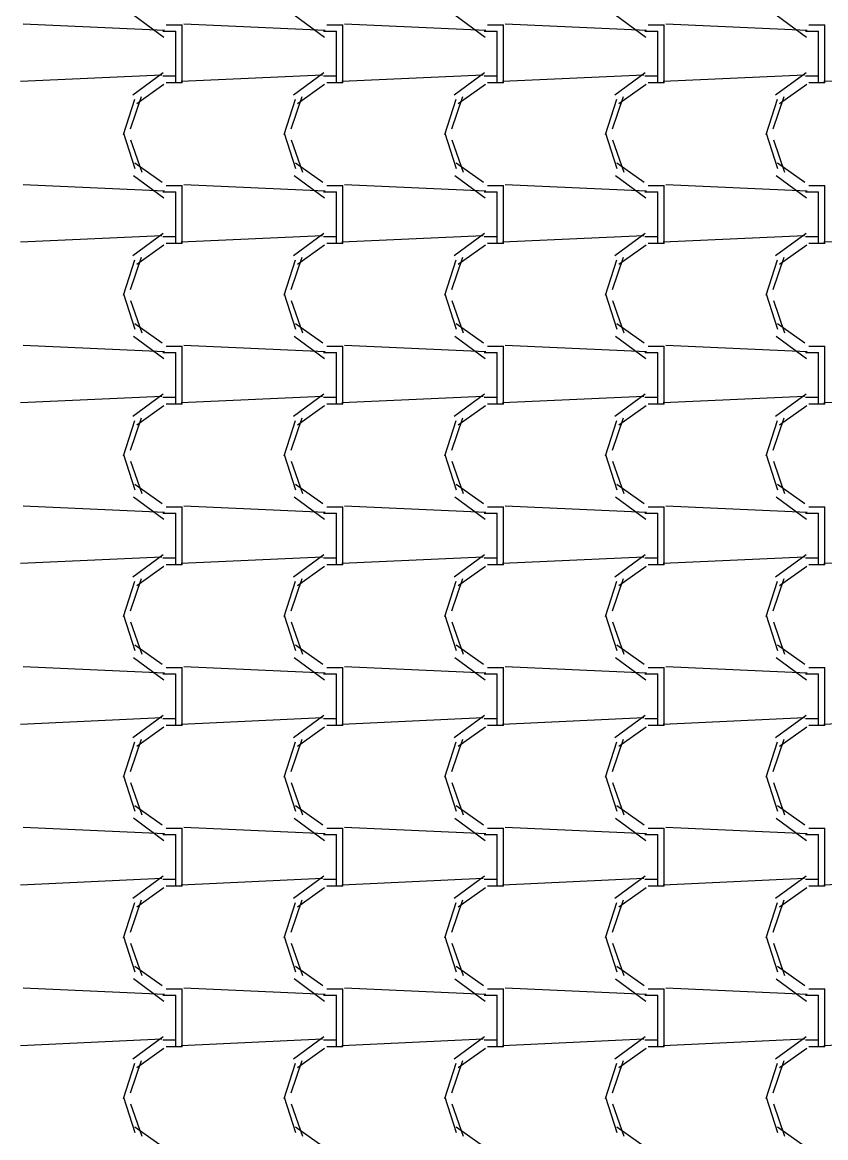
# Model space of a CAD drawing. Header units: millimetres. Extents: x -336 to -33, y -135 to 770.
# Drawn here: x -306.076 to -304.576, y 731.739 to 733.822 of the extents above; entities that cross this region are included whole.
import ezdxf

# ---------------------------------------------------------------- set-up
doc = ezdxf.new("R2010")
doc.units = ezdxf.units.MM
doc.header["$LTSCALE"] = 50
doc.header["$MEASUREMENT"] = 0
doc.layers.add('-HIDRO', color=8, linetype='CONTINUOUS')

msp = doc.modelspace()

# ---------------------------------------------------------------- linework, layer by layer
at = {"layer": '-HIDRO', "linetype": 'Continuous'}
for p, q in [((-305.8686, 733.8359), (-305.8116, 733.7939)), ((-305.5686, 733.8359), (-305.5116, 733.7939)), ((-305.2686, 733.8359), (-305.2116, 733.7939)), ((-304.9686, 733.8359), (-304.9116, 733.7939)), ((-304.6686, 733.8359), (-304.6116, 733.7939)), ((-305.8104, 733.8061), (-306.0744, 733.8181)), ((-305.8134, 733.8049), (-305.7894, 733.8049)), ((-305.8074, 733.8169), (-305.7774, 733.8169)), ((-305.7894, 733.7209), (-305.7894, 733.8049)), ((-305.7774, 733.7209), (-305.7774, 733.8169)), ((-305.5104, 733.8061), (-305.7744, 733.8181)), ((-305.5134, 733.8049), (-305.4894, 733.8049)), ((-305.5074, 733.8169), (-305.4774, 733.8169)), ((-305.4894, 733.7209), (-305.4894, 733.8049)), ((-305.4774, 733.7209), (-305.4774, 733.8169)), ((-305.2104, 733.8061), (-305.4744, 733.8181)), ((-305.2134, 733.8049), (-305.1894, 733.8049)), ((-305.2074, 733.8169), (-305.1774, 733.8169)), ((-305.1894, 733.7209), (-305.1894, 733.8049)), ((-305.1774, 733.7209), (-305.1774, 733.8169)), ((-304.9104, 733.8061), (-305.1744, 733.8181)), ((-304.9134, 733.8049), (-304.8894, 733.8049)), ((-304.9074, 733.8169), (-304.8774, 733.8169)), ((-304.8894, 733.7209), (-304.8894, 733.8049)), ((-304.8774, 733.7209), (-304.8774, 733.8169)), ((-304.6104, 733.8061), (-304.8744, 733.8181)), ((-304.6134, 733.8049), (-304.5894, 733.8049)), ((-304.6074, 733.8169), (-304.5774, 733.8169)), ((-304.5894, 733.7209), (-304.5894, 733.8049)), ((-304.5774, 733.7209), (-304.5774, 733.8169)), ((-305.8153, 733.7229), (-306.0793, 733.7109)), ((-305.8127, 733.7274), (-305.8697, 733.6854)), ((-305.7894, 733.7209), (-305.8134, 733.7209)), ((-305.7894, 733.7089), (-305.7894, 733.7209)), ((-305.5153, 733.7229), (-305.7793, 733.7109)), ((-305.7774, 733.7089), (-305.7774, 733.7209)), ((-305.5127, 733.7274), (-305.5697, 733.6854)), ((-305.4894, 733.7209), (-305.5134, 733.7209)), ((-305.4894, 733.7089), (-305.4894, 733.7209)), ((-305.2153, 733.7229), (-305.4793, 733.7109)), ((-305.4774, 733.7089), (-305.4774, 733.7209)), ((-305.2127, 733.7274), (-305.2697, 733.6854)), ((-305.1894, 733.7209), (-305.2134, 733.7209)), ((-305.1894, 733.7089), (-305.1894, 733.7209)), ((-304.9153, 733.7229), (-305.1793, 733.7109)), ((-305.1774, 733.7089), (-305.1774, 733.7209)), ((-304.9127, 733.7274), (-304.9697, 733.6854)), ((-304.8894, 733.7209), (-304.9134, 733.7209)), ((-304.8894, 733.7089), (-304.8894, 733.7209)), ((-304.6153, 733.7229), (-304.8793, 733.7109)), ((-304.8774, 733.7089), (-304.8774, 733.7209)), ((-304.6127, 733.7274), (-304.6697, 733.6854)), ((-304.5894, 733.7209), (-304.6134, 733.7209)), ((-304.5894, 733.7089), (-304.5894, 733.7209)), ((-304.3153, 733.7229), (-304.5793, 733.7109)), ((-304.5774, 733.7089), (-304.5774, 733.7209)), ((-305.8114, 733.7055), (-305.8624, 733.6695)), ((-305.7774, 733.7089), (-305.8074, 733.7089)), ((-305.5114, 733.7055), (-305.5624, 733.6695)), ((-305.4774, 733.7089), (-305.5074, 733.7089)), ((-305.2114, 733.7055), (-305.2624, 733.6695)), ((-305.1774, 733.7089), (-305.2074, 733.7089)), ((-304.9114, 733.7055), (-304.9624, 733.6695)), ((-304.8774, 733.7089), (-304.9074, 733.7089)), ((-304.6114, 733.7055), (-304.6624, 733.6695)), ((-304.5774, 733.7089), (-304.6074, 733.7089)), ((-305.8666, 733.6774), (-305.8876, 733.6114)), ((-305.8538, 733.6824), (-305.8748, 733.6224)), ((-305.5666, 733.6774), (-305.5876, 733.6114)), ((-305.5538, 733.6824), (-305.5748, 733.6224)), ((-305.2666, 733.6774), (-305.2876, 733.6114)), ((-305.2538, 733.6824), (-305.2748, 733.6224)), ((-304.9666, 733.6774), (-304.9876, 733.6114)), ((-304.9538, 733.6824), (-304.9748, 733.6224)), ((-304.6666, 733.6774), (-304.6876, 733.6114)), ((-304.6538, 733.6824), (-304.6748, 733.6224)), ((-305.8868, 733.6146), (-305.8658, 733.5486)), ((-305.5868, 733.6146), (-305.5658, 733.5486)), ((-305.2868, 733.6146), (-305.2658, 733.5486)), ((-304.9868, 733.6146), (-304.9658, 733.5486)), ((-304.6868, 733.6146), (-304.6658, 733.5486)), ((-305.8737, 733.602), (-305.8527, 733.542)), ((-305.5737, 733.602), (-305.5527, 733.542)), ((-305.2737, 733.602), (-305.2527, 733.542)), ((-304.9737, 733.602), (-304.9527, 733.542)), ((-304.6737, 733.602), (-304.6527, 733.542)), ((-305.8657, 733.5593), (-305.8147, 733.5233)), ((-305.5657, 733.5593), (-305.5147, 733.5233)), ((-305.2657, 733.5593), (-305.2147, 733.5233)), ((-304.9657, 733.5593), (-304.9147, 733.5233)), ((-304.6657, 733.5593), (-304.6147, 733.5233)), ((-305.8686, 733.5359), (-305.8116, 733.4939)), ((-305.5686, 733.5359), (-305.5116, 733.4939)), ((-305.2686, 733.5359), (-305.2116, 733.4939)), ((-304.9686, 733.5359), (-304.9116, 733.4939)), ((-304.6686, 733.5359), (-304.6116, 733.4939)), ((-305.8104, 733.5061), (-306.0744, 733.5181)), ((-305.8074, 733.5169), (-305.7774, 733.5169)), ((-305.7774, 733.4209), (-305.7774, 733.5169)), ((-305.5104, 733.5061), (-305.7744, 733.5181)), ((-305.5074, 733.5169), (-305.4774, 733.5169)), ((-305.4774, 733.4209), (-305.4774, 733.5169)), ((-305.2104, 733.5061), (-305.4744, 733.5181)), ((-305.2074, 733.5169), (-305.1774, 733.5169)), ((-305.1774, 733.4209), (-305.1774, 733.5169)), ((-304.9104, 733.5061), (-305.1744, 733.5181)), ((-304.9074, 733.5169), (-304.8774, 733.5169)), ((-304.8774, 733.4209), (-304.8774, 733.5169)), ((-304.6104, 733.5061), (-304.8744, 733.5181)), ((-304.6074, 733.5169), (-304.5774, 733.5169)), ((-304.5774, 733.4209), (-304.5774, 733.5169)), ((-305.8134, 733.5049), (-305.7894, 733.5049)), ((-305.7894, 733.4209), (-305.7894, 733.5049)), ((-305.5134, 733.5049), (-305.4894, 733.5049)), ((-305.4894, 733.4209), (-305.4894, 733.5049)), ((-305.2134, 733.5049), (-305.1894, 733.5049)), ((-305.1894, 733.4209), (-305.1894, 733.5049)), ((-304.9134, 733.5049), (-304.8894, 733.5049)), ((-304.8894, 733.4209), (-304.8894, 733.5049)), ((-304.6134, 733.5049), (-304.5894, 733.5049)), ((-304.5894, 733.4209), (-304.5894, 733.5049)), ((-305.8153, 733.4229), (-306.0793, 733.4109)), ((-305.8127, 733.4274), (-305.8697, 733.3854)), ((-305.5153, 733.4229), (-305.7793, 733.4109)), ((-305.5127, 733.4274), (-305.5697, 733.3854)), ((-305.2153, 733.4229), (-305.4793, 733.4109)), ((-305.2127, 733.4274), (-305.2697, 733.3854)), ((-304.9153, 733.4229), (-305.1793, 733.4109)), ((-304.9127, 733.4274), (-304.9697, 733.3854)), ((-304.6153, 733.4229), (-304.8793, 733.4109)), ((-304.6127, 733.4274), (-304.6697, 733.3854)), ((-304.3153, 733.4229), (-304.5793, 733.4109)), ((-305.8114, 733.4055), (-305.8624, 733.3695)), ((-305.7894, 733.4209), (-305.8134, 733.4209)), ((-305.7774, 733.4089), (-305.8074, 733.4089)), ((-305.7894, 733.4089), (-305.7894, 733.4209)), ((-305.7774, 733.4089), (-305.7774, 733.4209)), ((-305.5114, 733.4055), (-305.5624, 733.3695)), ((-305.4894, 733.4209), (-305.5134, 733.4209)), ((-305.4774, 733.4089), (-305.5074, 733.4089)), ((-305.4894, 733.4089), (-305.4894, 733.4209)), ((-305.4774, 733.4089), (-305.4774, 733.4209)), ((-305.2114, 733.4055), (-305.2624, 733.3695)), ((-305.1894, 733.4209), (-305.2134, 733.4209)), ((-305.1774, 733.4089), (-305.2074, 733.4089)), ((-305.1894, 733.4089), (-305.1894, 733.4209)), ((-305.1774, 733.4089), (-305.1774, 733.4209)), ((-304.9114, 733.4055), (-304.9624, 733.3695)), ((-304.8894, 733.4209), (-304.9134, 733.4209)), ((-304.8774, 733.4089), (-304.9074, 733.4089)), ((-304.8894, 733.4089), (-304.8894, 733.4209)), ((-304.8774, 733.4089), (-304.8774, 733.4209)), ((-304.6114, 733.4055), (-304.6624, 733.3695)), ((-304.5894, 733.4209), (-304.6134, 733.4209)), ((-304.5774, 733.4089), (-304.6074, 733.4089)), ((-304.5894, 733.4089), (-304.5894, 733.4209)), ((-304.5774, 733.4089), (-304.5774, 733.4209)), ((-305.8538, 733.3824), (-305.8748, 733.3224)), ((-305.5538, 733.3824), (-305.5748, 733.3224)), ((-305.2538, 733.3824), (-305.2748, 733.3224)), ((-304.9538, 733.3824), (-304.9748, 733.3224)), ((-304.6538, 733.3824), (-304.6748, 733.3224)), ((-305.8666, 733.3774), (-305.8876, 733.3114)), ((-305.5666, 733.3774), (-305.5876, 733.3114)), ((-305.2666, 733.3774), (-305.2876, 733.3114)), ((-304.9666, 733.3774), (-304.9876, 733.3114)), ((-304.6666, 733.3774), (-304.6876, 733.3114)), ((-305.8868, 733.3146), (-305.8658, 733.2486)), ((-305.8737, 733.302), (-305.8527, 733.242)), ((-305.5868, 733.3146), (-305.5658, 733.2486)), ((-305.5737, 733.302), (-305.5527, 733.242)), ((-305.2868, 733.3146), (-305.2658, 733.2486)), ((-305.2737, 733.302), (-305.2527, 733.242)), ((-304.9868, 733.3146), (-304.9658, 733.2486)), ((-304.9737, 733.302), (-304.9527, 733.242)), ((-304.6868, 733.3146), (-304.6658, 733.2486)), ((-304.6737, 733.302), (-304.6527, 733.242)), ((-305.8657, 733.2593), (-305.8147, 733.2233)), ((-305.5657, 733.2593), (-305.5147, 733.2233)), ((-305.2657, 733.2593), (-305.2147, 733.2233)), ((-304.9657, 733.2593), (-304.9147, 733.2233)), ((-304.6657, 733.2593), (-304.6147, 733.2233)), ((-305.8686, 733.2359), (-305.8116, 733.1939)), ((-305.5686, 733.2359), (-305.5116, 733.1939)), ((-305.2686, 733.2359), (-305.2116, 733.1939)), ((-304.9686, 733.2359), (-304.9116, 733.1939)), ((-304.6686, 733.2359), (-304.6116, 733.1939)), ((-305.8104, 733.2061), (-306.0744, 733.2181)), ((-305.8074, 733.2169), (-305.7774, 733.2169)), ((-305.7774, 733.1209), (-305.7774, 733.2169)), ((-305.5104, 733.2061), (-305.7744, 733.2181)), ((-305.5074, 733.2169), (-305.4774, 733.2169)), ((-305.4774, 733.1209), (-305.4774, 733.2169)), ((-305.2104, 733.2061), (-305.4744, 733.2181)), ((-305.2074, 733.2169), (-305.1774, 733.2169)), ((-305.1774, 733.1209), (-305.1774, 733.2169)), ((-304.9104, 733.2061), (-305.1744, 733.2181)), ((-304.9074, 733.2169), (-304.8774, 733.2169)), ((-304.8774, 733.1209), (-304.8774, 733.2169)), ((-304.6104, 733.2061), (-304.8744, 733.2181)), ((-304.6074, 733.2169), (-304.5774, 733.2169)), ((-304.5774, 733.1209), (-304.5774, 733.2169)), ((-305.8134, 733.2049), (-305.7894, 733.2049)), ((-305.7894, 733.1209), (-305.7894, 733.2049)), ((-305.5134, 733.2049), (-305.4894, 733.2049)), ((-305.4894, 733.1209), (-305.4894, 733.2049)), ((-305.2134, 733.2049), (-305.1894, 733.2049)), ((-305.1894, 733.1209), (-305.1894, 733.2049)), ((-304.9134, 733.2049), (-304.8894, 733.2049)), ((-304.8894, 733.1209), (-304.8894, 733.2049)), ((-304.6134, 733.2049), (-304.5894, 733.2049)), ((-304.5894, 733.1209), (-304.5894, 733.2049)), ((-305.8153, 733.1229), (-306.0793, 733.1109)), ((-305.8127, 733.1274), (-305.8697, 733.0854)), ((-305.7894, 733.1209), (-305.8134, 733.1209)), ((-305.7894, 733.1089), (-305.7894, 733.1209)), ((-305.5153, 733.1229), (-305.7793, 733.1109)), ((-305.7774, 733.1089), (-305.7774, 733.1209)), ((-305.5127, 733.1274), (-305.5697, 733.0854)), ((-305.4894, 733.1209), (-305.5134, 733.1209)), ((-305.4894, 733.1089), (-305.4894, 733.1209)), ((-305.2153, 733.1229), (-305.4793, 733.1109)), ((-305.4774, 733.1089), (-305.4774, 733.1209)), ((-305.2127, 733.1274), (-305.2697, 733.0854)), ((-305.1894, 733.1209), (-305.2134, 733.1209)), ((-305.1894, 733.1089), (-305.1894, 733.1209)), ((-304.9153, 733.1229), (-305.1793, 733.1109)), ((-305.1774, 733.1089), (-305.1774, 733.1209)), ((-304.9127, 733.1274), (-304.9697, 733.0854)), ((-304.8894, 733.1209), (-304.9134, 733.1209)), ((-304.8894, 733.1089), (-304.8894, 733.1209)), ((-304.6153, 733.1229), (-304.8793, 733.1109)), ((-304.8774, 733.1089), (-304.8774, 733.1209)), ((-304.6127, 733.1274), (-304.6697, 733.0854)), ((-304.5894, 733.1209), (-304.6134, 733.1209)), ((-304.5894, 733.1089), (-304.5894, 733.1209)), ((-304.3153, 733.1229), (-304.5793, 733.1109)), ((-304.5774, 733.1089), (-304.5774, 733.1209)), ((-305.8114, 733.1055), (-305.8624, 733.0695)), ((-305.7774, 733.1089), (-305.8074, 733.1089)), ((-305.5114, 733.1055), (-305.5624, 733.0695)), ((-305.4774, 733.1089), (-305.5074, 733.1089)), ((-305.2114, 733.1055), (-305.2624, 733.0695)), ((-305.1774, 733.1089), (-305.2074, 733.1089)), ((-304.9114, 733.1055), (-304.9624, 733.0695)), ((-304.8774, 733.1089), (-304.9074, 733.1089)), ((-304.6114, 733.1055), (-304.6624, 733.0695)), ((-304.5774, 733.1089), (-304.6074, 733.1089)), ((-305.8666, 733.0774), (-305.8876, 733.0114)), ((-305.8538, 733.0824), (-305.8748, 733.0224)), ((-305.5666, 733.0774), (-305.5876, 733.0114)), ((-305.5538, 733.0824), (-305.5748, 733.0224)), ((-305.2666, 733.0774), (-305.2876, 733.0114)), ((-305.2538, 733.0824), (-305.2748, 733.0224)), ((-304.9666, 733.0774), (-304.9876, 733.0114)), ((-304.9538, 733.0824), (-304.9748, 733.0224)), ((-304.6666, 733.0774), (-304.6876, 733.0114)), ((-304.6538, 733.0824), (-304.6748, 733.0224)), ((-305.8868, 733.0146), (-305.8658, 732.9486)), ((-305.5868, 733.0146), (-305.5658, 732.9486)), ((-305.2868, 733.0146), (-305.2658, 732.9486)), ((-304.9868, 733.0146), (-304.9658, 732.9486)), ((-304.6868, 733.0146), (-304.6658, 732.9486)), ((-305.8737, 733.002), (-305.8527, 732.942)), ((-305.5737, 733.002), (-305.5527, 732.942)), ((-305.2737, 733.002), (-305.2527, 732.942)), ((-304.9737, 733.002), (-304.9527, 732.942)), ((-304.6737, 733.002), (-304.6527, 732.942)), ((-305.8657, 732.9593), (-305.8147, 732.9233)), ((-305.5657, 732.9593), (-305.5147, 732.9233)), ((-305.2657, 732.9593), (-305.2147, 732.9233)), ((-304.9657, 732.9593), (-304.9147, 732.9233)), ((-304.6657, 732.9593), (-304.6147, 732.9233)), ((-305.8686, 732.9359), (-305.8116, 732.8939)), ((-305.5686, 732.9359), (-305.5116, 732.8939)), ((-305.2686, 732.9359), (-305.2116, 732.8939)), ((-304.9686, 732.9359), (-304.9116, 732.8939)), ((-304.6686, 732.9359), (-304.6116, 732.8939)), ((-305.8104, 732.9061), (-306.0744, 732.9181)), ((-305.8134, 732.9049), (-305.7894, 732.9049)), ((-305.8074, 732.9169), (-305.7774, 732.9169)), ((-305.7894, 732.8209), (-305.7894, 732.9049)), ((-305.7774, 732.8209), (-305.7774, 732.9169)), ((-305.5104, 732.9061), (-305.7744, 732.9181)), ((-305.5134, 732.9049), (-305.4894, 732.9049)), ((-305.5074, 732.9169), (-305.4774, 732.9169)), ((-305.4894, 732.8209), (-305.4894, 732.9049)), ((-305.4774, 732.8209), (-305.4774, 732.9169)), ((-305.2104, 732.9061), (-305.4744, 732.9181)), ((-305.2134, 732.9049), (-305.1894, 732.9049)), ((-305.2074, 732.9169), (-305.1774, 732.9169)), ((-305.1894, 732.8209), (-305.1894, 732.9049)), ((-305.1774, 732.8209), (-305.1774, 732.9169)), ((-304.9104, 732.9061), (-305.1744, 732.9181)), ((-304.9134, 732.9049), (-304.8894, 732.9049)), ((-304.9074, 732.9169), (-304.8774, 732.9169)), ((-304.8894, 732.8209), (-304.8894, 732.9049)), ((-304.8774, 732.8209), (-304.8774, 732.9169)), ((-304.6104, 732.9061), (-304.8744, 732.9181)), ((-304.6134, 732.9049), (-304.5894, 732.9049)), ((-304.6074, 732.9169), (-304.5774, 732.9169)), ((-304.5894, 732.8209), (-304.5894, 732.9049)), ((-304.5774, 732.8209), (-304.5774, 732.9169)), ((-305.8153, 732.8229), (-306.0793, 732.8109)), ((-305.8127, 732.8274), (-305.8697, 732.7854)), ((-305.7894, 732.8209), (-305.8134, 732.8209)), ((-305.7894, 732.8089), (-305.7894, 732.8209)), ((-305.5153, 732.8229), (-305.7793, 732.8109)), ((-305.7774, 732.8089), (-305.7774, 732.8209)), ((-305.5127, 732.8274), (-305.5697, 732.7854)), ((-305.4894, 732.8209), (-305.5134, 732.8209)), ((-305.4894, 732.8089), (-305.4894, 732.8209)), ((-305.2153, 732.8229), (-305.4793, 732.8109)), ((-305.4774, 732.8089), (-305.4774, 732.8209)), ((-305.2127, 732.8274), (-305.2697, 732.7854)), ((-305.1894, 732.8209), (-305.2134, 732.8209)), ((-305.1894, 732.8089), (-305.1894, 732.8209)), ((-304.9153, 732.8229), (-305.1793, 732.8109)), ((-305.1774, 732.8089), (-305.1774, 732.8209)), ((-304.9127, 732.8274), (-304.9697, 732.7854)), ((-304.8894, 732.8209), (-304.9134, 732.8209)), ((-304.8894, 732.8089), (-304.8894, 732.8209)), ((-304.6153, 732.8229), (-304.8793, 732.8109)), ((-304.8774, 732.8089), (-304.8774, 732.8209)), ((-304.6127, 732.8274), (-304.6697, 732.7854)), ((-304.5894, 732.8209), (-304.6134, 732.8209)), ((-304.5894, 732.8089), (-304.5894, 732.8209)), ((-304.3153, 732.8229), (-304.5793, 732.8109)), ((-304.5774, 732.8089), (-304.5774, 732.8209)), ((-305.8114, 732.8055), (-305.8624, 732.7695)), ((-305.7774, 732.8089), (-305.8074, 732.8089)), ((-305.5114, 732.8055), (-305.5624, 732.7695)), ((-305.4774, 732.8089), (-305.5074, 732.8089)), ((-305.2114, 732.8055), (-305.2624, 732.7695)), ((-305.1774, 732.8089), (-305.2074, 732.8089)), ((-304.9114, 732.8055), (-304.9624, 732.7695)), ((-304.8774, 732.8089), (-304.9074, 732.8089)), ((-304.6114, 732.8054), (-304.6624, 732.7694)), ((-304.5774, 732.8089), (-304.6074, 732.8089)), ((-305.8666, 732.7774), (-305.8876, 732.7114)), ((-305.8538, 732.7824), (-305.8748, 732.7224)), ((-305.5666, 732.7774), (-305.5876, 732.7114)), ((-305.5538, 732.7824), (-305.5748, 732.7224)), ((-305.2666, 732.7774), (-305.2876, 732.7114)), ((-305.2538, 732.7824), (-305.2748, 732.7224)), ((-304.9666, 732.7774), (-304.9876, 732.7114)), ((-304.9538, 732.7824), (-304.9748, 732.7224)), ((-304.6666, 732.7774), (-304.6876, 732.7114)), ((-304.6538, 732.7824), (-304.6748, 732.7224)), ((-305.8868, 732.7146), (-305.8658, 732.6486)), ((-305.5868, 732.7146), (-305.5658, 732.6486)), ((-305.2868, 732.7146), (-305.2658, 732.6486)), ((-304.9868, 732.7146), (-304.9658, 732.6486)), ((-304.6868, 732.7146), (-304.6658, 732.6486)), ((-305.8737, 732.702), (-305.8527, 732.642)), ((-305.5737, 732.702), (-305.5527, 732.642)), ((-305.2737, 732.702), (-305.2527, 732.642)), ((-304.9737, 732.702), (-304.9527, 732.642)), ((-304.6737, 732.702), (-304.6527, 732.642)), ((-305.8657, 732.6593), (-305.8147, 732.6233)), ((-305.5657, 732.6593), (-305.5147, 732.6233)), ((-305.2657, 732.6593), (-305.2147, 732.6233)), ((-304.9657, 732.6593), (-304.9147, 732.6233)), ((-304.6657, 732.6593), (-304.6147, 732.6233)), ((-305.8686, 732.6359), (-305.8116, 732.5939)), ((-305.5686, 732.6359), (-305.5116, 732.5939)), ((-305.2686, 732.6359), (-305.2116, 732.5939)), ((-304.9686, 732.6359), (-304.9116, 732.5939)), ((-304.6686, 732.6359), (-304.6116, 732.5939)), ((-305.8104, 732.6061), (-306.0744, 732.6181)), ((-305.8074, 732.6169), (-305.7774, 732.6169)), ((-305.7774, 732.5209), (-305.7774, 732.6169)), ((-305.5104, 732.6061), (-305.7744, 732.6181)), ((-305.5074, 732.6169), (-305.4774, 732.6169)), ((-305.4774, 732.5209), (-305.4774, 732.6169)), ((-305.2104, 732.6061), (-305.4744, 732.6181)), ((-305.2074, 732.6169), (-305.1774, 732.6169)), ((-305.1774, 732.5209), (-305.1774, 732.6169)), ((-304.9104, 732.6061), (-305.1744, 732.6181)), ((-304.9074, 732.6169), (-304.8774, 732.6169)), ((-304.8774, 732.5209), (-304.8774, 732.6169)), ((-304.6104, 732.6061), (-304.8744, 732.6181)), ((-304.6074, 732.6169), (-304.5774, 732.6169)), ((-304.5774, 732.5209), (-304.5774, 732.6169)), ((-305.8134, 732.6049), (-305.7894, 732.6049)), ((-305.7894, 732.5209), (-305.7894, 732.6049)), ((-305.5134, 732.6049), (-305.4894, 732.6049)), ((-305.4894, 732.5209), (-305.4894, 732.6049)), ((-305.2134, 732.6049), (-305.1894, 732.6049)), ((-305.1894, 732.5209), (-305.1894, 732.6049)), ((-304.9134, 732.6049), (-304.8894, 732.6049)), ((-304.8894, 732.5209), (-304.8894, 732.6049)), ((-304.6134, 732.6049), (-304.5894, 732.6049)), ((-304.5894, 732.5209), (-304.5894, 732.6049)), ((-305.8127, 732.5274), (-305.8697, 732.4854)), ((-305.5127, 732.5274), (-305.5697, 732.4854)), ((-305.2127, 732.5274), (-305.2697, 732.4854)), ((-304.9127, 732.5274), (-304.9697, 732.4854)), ((-304.6127, 732.5274), (-304.6697, 732.4854)), ((-305.8153, 732.5228), (-306.0793, 732.5108)), ((-305.7894, 732.5209), (-305.8134, 732.5209)), ((-305.7774, 732.5089), (-305.8074, 732.5089)), ((-305.7894, 732.5089), (-305.7894, 732.5209)), ((-305.5153, 732.5228), (-305.7793, 732.5108)), ((-305.7774, 732.5089), (-305.7774, 732.5209)), ((-305.4894, 732.5209), (-305.5134, 732.5209)), ((-305.4774, 732.5089), (-305.5074, 732.5089)), ((-305.4894, 732.5089), (-305.4894, 732.5209)), ((-305.2153, 732.5228), (-305.4793, 732.5108)), ((-305.4774, 732.5089), (-305.4774, 732.5209)), ((-305.1894, 732.5209), (-305.2134, 732.5209)), ((-305.1774, 732.5089), (-305.2074, 732.5089)), ((-305.1894, 732.5089), (-305.1894, 732.5209)), ((-304.9153, 732.5228), (-305.1793, 732.5108)), ((-305.1774, 732.5089), (-305.1774, 732.5209)), ((-304.8894, 732.5209), (-304.9134, 732.5209)), ((-304.8774, 732.5089), (-304.9074, 732.5089)), ((-304.8894, 732.5089), (-304.8894, 732.5209)), ((-304.6153, 732.5228), (-304.8793, 732.5108)), ((-304.8774, 732.5089), (-304.8774, 732.5209)), ((-304.5894, 732.5209), (-304.6134, 732.5209)), ((-304.5774, 732.5089), (-304.6074, 732.5089)), ((-304.5894, 732.5089), (-304.5894, 732.5209)), ((-304.3153, 732.5228), (-304.5793, 732.5108)), ((-304.5774, 732.5089), (-304.5774, 732.5209)), ((-305.8114, 732.5055), (-305.8624, 732.4695)), ((-305.5114, 732.5055), (-305.5624, 732.4695)), ((-305.2114, 732.5054), (-305.2624, 732.4694)), ((-304.9114, 732.5054), (-304.9624, 732.4694)), ((-304.6114, 732.5054), (-304.6624, 732.4694)), ((-305.8666, 732.4774), (-305.8876, 732.4114)), ((-305.8538, 732.4824), (-305.8748, 732.4224)), ((-305.5666, 732.4774), (-305.5876, 732.4114)), ((-305.5538, 732.4824), (-305.5748, 732.4224)), ((-305.2666, 732.4774), (-305.2876, 732.4114)), ((-305.2538, 732.4824), (-305.2748, 732.4224)), ((-304.9666, 732.4774), (-304.9876, 732.4114)), ((-304.9538, 732.4824), (-304.9748, 732.4224)), ((-304.6666, 732.4774), (-304.6876, 732.4114)), ((-304.6538, 732.4824), (-304.6748, 732.4224)), ((-305.8868, 732.4146), (-305.8658, 732.3486)), ((-305.8737, 732.402), (-305.8527, 732.342)), ((-305.5868, 732.4146), (-305.5658, 732.3486)), ((-305.5737, 732.402), (-305.5527, 732.342)), ((-305.2868, 732.4146), (-305.2658, 732.3486)), ((-305.2737, 732.402), (-305.2527, 732.342)), ((-304.9868, 732.4146), (-304.9658, 732.3486)), ((-304.9737, 732.402), (-304.9527, 732.342)), ((-304.6868, 732.4146), (-304.6658, 732.3486)), ((-304.6737, 732.402), (-304.6527, 732.342)), ((-305.8657, 732.3593), (-305.8147, 732.3233)), ((-305.5657, 732.3593), (-305.5147, 732.3233)), ((-305.2657, 732.3593), (-305.2147, 732.3233)), ((-304.9657, 732.3593), (-304.9147, 732.3233)), ((-304.6657, 732.3593), (-304.6147, 732.3233)), ((-305.8686, 732.336), (-305.8116, 732.294)), ((-305.5686, 732.3359), (-305.5116, 732.2939)), ((-305.2686, 732.3359), (-305.2116, 732.2939)), ((-304.9686, 732.3359), (-304.9116, 732.2939)), ((-304.6686, 732.3359), (-304.6116, 732.2939)), ((-305.8105, 732.3061), (-306.0745, 732.3181)), ((-305.8134, 732.3049), (-305.7894, 732.3049)), ((-305.8074, 732.3169), (-305.7774, 732.3169)), ((-305.7894, 732.2209), (-305.7894, 732.3049)), ((-305.7774, 732.2209), (-305.7774, 732.3169)), ((-305.5104, 732.3061), (-305.7744, 732.3181)), ((-305.5134, 732.3049), (-305.4894, 732.3049)), ((-305.5074, 732.3169), (-305.4774, 732.3169)), ((-305.4894, 732.2209), (-305.4894, 732.3049)), ((-305.4774, 732.2209), (-305.4774, 732.3169)), ((-305.2104, 732.3061), (-305.4744, 732.3181)), ((-305.2134, 732.3049), (-305.1894, 732.3049)), ((-305.2074, 732.3169), (-305.1774, 732.3169)), ((-305.1894, 732.2209), (-305.1894, 732.3049)), ((-305.1774, 732.2209), (-305.1774, 732.3169)), ((-304.9104, 732.3061), (-305.1744, 732.3181)), ((-304.9134, 732.3049), (-304.8894, 732.3049)), ((-304.9074, 732.3169), (-304.8774, 732.3169)), ((-304.8894, 732.2209), (-304.8894, 732.3049)), ((-304.8774, 732.2209), (-304.8774, 732.3169)), ((-304.6104, 732.3061), (-304.8744, 732.3181)), ((-304.6134, 732.3049), (-304.5894, 732.3049)), ((-304.6074, 732.3169), (-304.5774, 732.3169)), ((-304.5894, 732.2209), (-304.5894, 732.3049)), ((-304.5774, 732.2209), (-304.5774, 732.3169)), ((-305.8153, 732.2228), (-306.0793, 732.2108)), ((-305.8127, 732.2274), (-305.8697, 732.1854)), ((-305.7894, 732.2209), (-305.8134, 732.2209)), ((-305.7894, 732.2089), (-305.7894, 732.2209)), ((-305.5153, 732.2228), (-305.7793, 732.2108)), ((-305.7774, 732.2089), (-305.7774, 732.2209)), ((-305.5127, 732.2274), (-305.5697, 732.1854)), ((-305.4894, 732.2209), (-305.5134, 732.2209)), ((-305.4894, 732.2089), (-305.4894, 732.2209)), ((-305.2153, 732.2228), (-305.4793, 732.2108)), ((-305.4774, 732.2089), (-305.4774, 732.2209)), ((-305.2127, 732.2274), (-305.2697, 732.1854)), ((-305.1894, 732.2209), (-305.2134, 732.2209)), ((-305.1894, 732.2089), (-305.1894, 732.2209)), ((-304.9153, 732.2228), (-305.1793, 732.2108)), ((-305.1774, 732.2089), (-305.1774, 732.2209)), ((-304.9127, 732.2274), (-304.9697, 732.1854)), ((-304.8894, 732.2209), (-304.9134, 732.2209)), ((-304.8894, 732.2089), (-304.8894, 732.2209)), ((-304.6153, 732.2228), (-304.8793, 732.2108)), ((-304.8774, 732.2089), (-304.8774, 732.2209)), ((-304.6127, 732.2274), (-304.6697, 732.1854)), ((-304.5894, 732.2209), (-304.6134, 732.2209)), ((-304.5894, 732.2089), (-304.5894, 732.2209)), ((-304.3153, 732.2228), (-304.5793, 732.2108)), ((-304.5774, 732.2089), (-304.5774, 732.2209)), ((-305.8114, 732.2055), (-305.8624, 732.1695)), ((-305.7774, 732.2089), (-305.8074, 732.2089)), ((-305.5114, 732.2054), (-305.5624, 732.1694)), ((-305.4774, 732.2089), (-305.5074, 732.2089)), ((-305.2114, 732.2054), (-305.2624, 732.1694)), ((-305.1774, 732.2089), (-305.2074, 732.2089)), ((-304.9114, 732.2054), (-304.9624, 732.1694)), ((-304.8774, 732.2089), (-304.9074, 732.2089)), ((-304.6114, 732.2054), (-304.6624, 732.1694)), ((-304.5774, 732.2089), (-304.6074, 732.2089)), ((-305.8666, 732.1774), (-305.8876, 732.1114)), ((-305.8538, 732.1824), (-305.8748, 732.1224)), ((-305.5666, 732.1774), (-305.5876, 732.1114)), ((-305.5538, 732.1824), (-305.5748, 732.1224)), ((-305.2666, 732.1774), (-305.2876, 732.1114)), ((-305.2538, 732.1824), (-305.2748, 732.1224)), ((-304.9666, 732.1774), (-304.9876, 732.1114)), ((-304.9538, 732.1824), (-304.9748, 732.1224)), ((-304.6666, 732.1774), (-304.6876, 732.1114)), ((-304.6538, 732.1824), (-304.6748, 732.1224)), ((-305.8868, 732.1146), (-305.8658, 732.0486)), ((-305.5868, 732.1146), (-305.5658, 732.0486)), ((-305.2868, 732.1146), (-305.2658, 732.0486)), ((-304.9868, 732.1146), (-304.9658, 732.0486)), ((-304.6868, 732.1146), (-304.6658, 732.0486)), ((-305.8737, 732.102), (-305.8527, 732.042)), ((-305.5737, 732.102), (-305.5527, 732.042)), ((-305.2737, 732.102), (-305.2527, 732.042)), ((-304.9737, 732.102), (-304.9527, 732.042)), ((-304.6737, 732.102), (-304.6527, 732.042)), ((-305.8657, 732.0593), (-305.8147, 732.0233)), ((-305.5657, 732.0593), (-305.5147, 732.0233)), ((-305.2657, 732.0593), (-305.2147, 732.0233)), ((-304.9657, 732.0593), (-304.9147, 732.0233)), ((-304.6657, 732.0593), (-304.6147, 732.0233)), ((-305.8686, 732.036), (-305.8116, 731.994)), ((-305.5686, 732.036), (-305.5116, 731.994)), ((-305.2686, 732.0359), (-305.2116, 731.9939)), ((-304.9686, 732.0359), (-304.9116, 731.9939)), ((-304.6686, 732.0359), (-304.6116, 731.9939)), ((-305.8105, 732.0061), (-306.0745, 732.0181)), ((-305.8074, 732.0169), (-305.7774, 732.0169)), ((-305.7774, 731.9209), (-305.7774, 732.0169)), ((-305.5105, 732.0061), (-305.7745, 732.0181)), ((-305.5074, 732.0169), (-305.4774, 732.0169)), ((-305.4774, 731.9209), (-305.4774, 732.0169)), ((-305.2105, 732.0061), (-305.4745, 732.0181)), ((-305.2074, 732.0169), (-305.1774, 732.0169)), ((-305.1774, 731.9209), (-305.1774, 732.0169)), ((-304.9105, 732.0061), (-305.1745, 732.0181)), ((-304.9074, 732.0169), (-304.8774, 732.0169)), ((-304.8774, 731.9209), (-304.8774, 732.0169)), ((-304.6105, 732.0061), (-304.8745, 732.0181)), ((-304.6074, 732.0169), (-304.5774, 732.0169)), ((-304.5774, 731.9209), (-304.5774, 732.0169)), ((-305.8134, 732.0049), (-305.7894, 732.0049)), ((-305.7894, 731.9209), (-305.7894, 732.0049)), ((-305.5134, 732.0049), (-305.4894, 732.0049)), ((-305.4894, 731.9209), (-305.4894, 732.0049)), ((-305.2134, 732.0049), (-305.1894, 732.0049)), ((-305.1894, 731.9209), (-305.1894, 732.0049)), ((-304.9134, 732.0049), (-304.8894, 732.0049)), ((-304.8894, 731.9209), (-304.8894, 732.0049)), ((-304.6134, 732.0049), (-304.5894, 732.0049)), ((-304.5894, 731.9209), (-304.5894, 732.0049)), ((-305.8127, 731.9274), (-305.8697, 731.8854)), ((-305.5127, 731.9274), (-305.5697, 731.8854)), ((-305.2127, 731.9274), (-305.2697, 731.8854)), ((-304.9127, 731.9274), (-304.9697, 731.8854)), ((-304.6127, 731.9274), (-304.6697, 731.8854)), ((-305.8153, 731.9228), (-306.0793, 731.9108)), ((-305.8114, 731.9054), (-305.8624, 731.8694)), ((-305.7894, 731.9209), (-305.8134, 731.9209)), ((-305.7774, 731.9089), (-305.8074, 731.9089)), ((-305.7894, 731.9089), (-305.7894, 731.9209)), ((-305.5153, 731.9228), (-305.7793, 731.9108)), ((-305.7774, 731.9089), (-305.7774, 731.9209)), ((-305.5114, 731.9054), (-305.5624, 731.8694)), ((-305.4894, 731.9209), (-305.5134, 731.9209)), ((-305.4774, 731.9089), (-305.5074, 731.9089)), ((-305.4894, 731.9089), (-305.4894, 731.9209)), ((-305.2153, 731.9228), (-305.4793, 731.9108)), ((-305.4774, 731.9089), (-305.4774, 731.9209)), ((-305.2114, 731.9054), (-305.2624, 731.8694)), ((-305.1894, 731.9209), (-305.2134, 731.9209)), ((-305.1774, 731.9089), (-305.2074, 731.9089)), ((-305.1894, 731.9089), (-305.1894, 731.9209)), ((-304.9153, 731.9228), (-305.1793, 731.9108)), ((-305.1774, 731.9089), (-305.1774, 731.9209)), ((-304.9114, 731.9054), (-304.9624, 731.8694)), ((-304.8894, 731.9209), (-304.9134, 731.9209)), ((-304.8774, 731.9089), (-304.9074, 731.9089)), ((-304.8894, 731.9089), (-304.8894, 731.9209)), ((-304.6153, 731.9228), (-304.8793, 731.9108)), ((-304.8774, 731.9089), (-304.8774, 731.9209)), ((-304.6114, 731.9054), (-304.6624, 731.8694)), ((-304.5894, 731.9209), (-304.6134, 731.9209)), ((-304.5774, 731.9089), (-304.6074, 731.9089)), ((-304.5894, 731.9089), (-304.5894, 731.9209)), ((-304.3153, 731.9228), (-304.5793, 731.9108)), ((-304.5774, 731.9089), (-304.5774, 731.9209)), ((-305.8538, 731.8824), (-305.8748, 731.8224)), ((-305.5538, 731.8824), (-305.5748, 731.8224)), ((-305.2538, 731.8824), (-305.2748, 731.8224)), ((-304.9538, 731.8824), (-304.9748, 731.8224)), ((-304.6538, 731.8824), (-304.6748, 731.8224)), ((-305.8666, 731.8774), (-305.8876, 731.8114)), ((-305.5666, 731.8774), (-305.5876, 731.8114)), ((-305.2666, 731.8774), (-305.2876, 731.8114)), ((-304.9666, 731.8774), (-304.9876, 731.8114)), ((-304.6666, 731.8774), (-304.6876, 731.8114)), ((-305.8868, 731.8146), (-305.8658, 731.7486)), ((-305.8737, 731.802), (-305.8527, 731.742)), ((-305.5868, 731.8146), (-305.5658, 731.7486)), ((-305.5737, 731.802), (-305.5527, 731.742)), ((-305.2868, 731.8146), (-305.2658, 731.7486)), ((-305.2737, 731.802), (-305.2527, 731.742)), ((-304.9868, 731.8146), (-304.9658, 731.7486)), ((-304.9737, 731.802), (-304.9527, 731.742)), ((-304.6868, 731.8146), (-304.6658, 731.7486)), ((-304.6737, 731.802), (-304.6527, 731.742)), ((-305.8657, 731.7593), (-305.8147, 731.7233)), ((-305.5657, 731.7593), (-305.5147, 731.7233)), ((-305.2657, 731.7593), (-305.2147, 731.7233)), ((-304.9657, 731.7593), (-304.9147, 731.7233)), ((-304.6657, 731.7593), (-304.6147, 731.7233))]:
    msp.add_line(p, q, dxfattribs=at)

doc.saveas('drawing.dxf')
